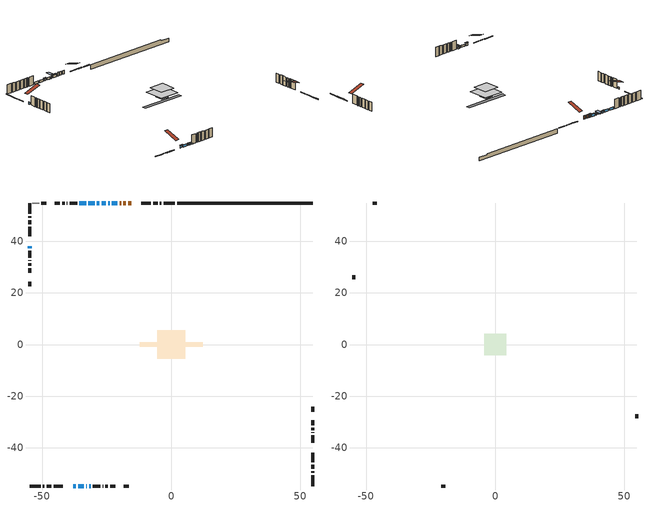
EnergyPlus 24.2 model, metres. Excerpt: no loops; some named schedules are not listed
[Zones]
conditioned space
 floor othersidecoefficients (Floor1 construction): -2.2,-2.2 -2.2,2.2 2.2,2.2 2.2,-2.2 z0.95
 floor adiabatic (AdiabaticFloorConstruction): -5.51,-5.51 -5.51,5.51 5.51,5.51 5.51,-5.51 z3.39
 floor foundation (Slab1 construction): -12.19,-0.96 -12.19,0.96 12.19,0.96 12.19,-0.96 z-1.49
 wall outside (RimJoist1 construction): 1.3,54.81 -2.87,54.81 / -54.81,-54.81 -50.64,-54.81 / -54.81,54.81 -54.81,50.64 / 54.81,-54.81 54.81,-50.64 z0.95:1.25
 wall outside (RimJoist2 construction): -3.8,54.81 -4.36,54.81 / -49.71,-54.81 -49.14,-54.81 / -54.81,49.71 -54.81,49.14 / 54.81,-49.71 54.81,-49.14 z0.95:1.25
 wall outside (RimJoist3 construction): -5.29,54.81 -6.99,54.81 / -48.22,-54.81 -46.51,-54.81 / -54.81,48.22 -54.81,46.51 / 54.81,-48.22 54.81,-46.51 z0.95:1.25
 wall outside (RimJoist4 construction): -7.92,54.81 -11.53,54.81 / -45.58,-54.81 -41.98,-54.81 / -54.81,45.58 -54.81,41.98 / 54.81,-45.58 54.81,-41.98 z0.95:1.25
 wall outside (AdiabaticWallConstruction 1): -15.54,54.81 -16.64,54.81 / -17.57,54.81 -18.5,54.81 / -19.43,54.81 -19.94,54.81 z0.95:2.98
 wall outside (AdiabaticWallConstruction): -20.87,54.81 -22.95,54.81 / -37.97,-54.81 -36.9,-54.81 z0.95:2.22; -23.88,54.81 -24.42,54.81 z0.95:2.55; -25.34,54.81 -26.94,54.81 / -35.97,-54.81 -33.8,-54.81 / -29.71,54.81 -32.08,54.81 / -33.01,54.81 -35.55,54.81 / -54.81,37.97 -54.81,37.25 z0.95:2.17; -27.86,54.81 -28.78,54.81 z0.95:1.97; -32.87,-54.81 -32.71,-54.81 / -31.79,-54.81 -31.25,-54.81 z0.95:1.84
 wall outside (Wall1 construction): -36.48,54.81 -39.26,54.81 / -30.33,-54.81 -27.55,-54.81 / -54.81,36.32 -54.81,33.54 / 54.81,-37.96 54.81,-35.19 z0.95:5.83
 wall outside (Wall2 construction): -40.19,54.81 -40.38,54.81 / -26.62,-54.81 -26.42,-54.81 / -54.81,32.61 -54.81,32.41 / 54.81,-34.26 54.81,-34.06 z0.95:5.83
 wall outside (Wall3 construction): -41.31,54.81 -42.26,54.81 / -25.49,-54.81 -24.55,-54.81 / -54.81,31.49 -54.81,30.54 / 54.81,-33.13 54.81,-32.19 z0.95:5.83
 wall outside (Wall4 construction): -43.19,54.81 -45.04,54.81 / -23.62,-54.81 -21.77,-54.81 / -54.81,29.61 -54.81,27.76 / 54.81,-31.26 54.81,-29.41 z0.95:5.83
 wall outside (Wall6 construction): -48.44,54.81 -50.29,54.81 / -18.36,-54.81 -16.52,-54.81 / -54.81,24.35 -54.81,22.51 / 54.81,-26 54.81,-24.16 z0.95:5.83
 wall foundation (FoundationWall1 construction): 2.23,54.81,-1.49 2.23,54.81,0.95 49.55,54.81,0.95 49.55,54.81,0.38 54.81,54.81,0.38 54.81,54.81,-1.49
 wall adiabatic (Wall7 construction): -51.22,54.81 -53.88,54.81 z0.95:5.83
 window (WindowConstruction): -20.87,54.81 -22.95,54.81 z0.95:2.22
 window (WindowConstruction 10): -23.88,54.81 -24.42,54.81 z0.95:2.55
 window (WindowConstruction 9): -25.35,54.81 -26.93,54.81 z0.95:2.17
 window (WindowConstruction 1): -27.86,54.81 -28.78,54.81 z0.95:1.96
 window (WindowConstruction 2): -37.96,-54.81 -36.9,-54.81 z0.95:2.22
 window (WindowConstruction 3): -35.97,-54.81 -33.8,-54.81 z0.95:2.17
 window (WindowConstruction 7): -32.87,-54.81 -32.72,-54.81 z0.95:1.84
 window (WindowConstruction 8): -31.79,-54.81 -31.25,-54.81 z0.95:1.84
 window (WindowConstruction 4): -29.71,54.81 -32.08,54.81 z0.95:2.17
 window (WindowConstruction 5): -33.01,54.81 -35.55,54.81 z0.95:2.17
 window (WindowConstruction 6): -54.81,37.96 -54.81,37.25 z0.95:2.17
 door (Door): -15.54,54.81 -16.64,54.81 z0.95:2.98
 door (Door 1): -17.57,54.81 -18.5,54.81 z0.95:2.98
 door (Door 2): -19.43,54.81 -19.94,54.81 z0.95:2.98
 ceiling adiabatic (AdiabaticFloorConstruction): 5.51,-5.51 5.51,5.51 -5.51,5.51 -5.51,-5.51 z3.39
attic - vented
 floor to conditioned space (Floor2 construction Reversed): -4.19,-4.19 -4.19,4.19 4.19,4.19 4.19,-4.19 z5.83
 wall outside (Wall5 construction): -45.96,54.81 -47.52,54.81 / -20.84,-54.81 -19.29,-54.81 / -54.81,26.83 -54.81,25.28 / 54.81,-28.48 54.81,-26.93 z0.95:5.83
 roof outside (Roof1 construction): -14.61,54.81,5.83 -14.61,46.64,8.55 -12.46,46.64,8.55 -12.46,54.81,5.83; -38.89,-54.81,5.83 -38.89,-46.64,8.55 -41.05,-46.64,8.55 -41.05,-54.81,5.83; -54.81,38.89,5.83 -46.64,38.89,8.55 -46.64,41.05,8.55 -54.81,41.05,5.83; 54.81,-38.89,5.83 46.64,-38.89,8.55 46.64,-41.05,8.55 54.81,-41.05,5.83
shading: -23.25,54.81 -20.57,54.81 -20.57,55.42 -23.25,55.42 z2.52; -25.03,54.81 -23.27,54.81 -23.27,57.86 -25.03,57.86 z3.16; -29.08,54.81 -27.56,54.81 -27.56,55.42 -29.08,55.42 z2.26; -36.6,-54.81 -38.26,-54.81 -38.26,-55.42 -36.6,-55.42 z2.52; -32.42,-54.81 -33.17,-54.81 -33.17,-56.64 -32.42,-56.64 z2.14; -30.96,-54.81 -32.09,-54.81 -32.09,-56.64 -30.96,-56.64 z2.14
[Building]
Building 1: Terrain=Suburbs
[Site:Location]
Halifax Intl AP_NS: Latitude {deg}=44.88; Longitude {deg}=-63.51; Time Zone {hr}=-4; Elevation {m}=145; Keep Site Location Information=Yes
[Site:GroundTemperature:Shallow]
3.15511, 1.33576, 1.19006, 2.05344, 5.51939, 8.9692, 11.96, 13.8546, 14.0156, 12.4746, 9.56009, 6.2161
[Site:WaterMainsTemperature]
Calculation Method=Schedule; Temperature Schedule=mains temperature schedule
[Material] Roughness=Rough; Thermal Absorptance=0.9
Name | Thickness {m} | Conductivity {W/m-K} | Density {kg/m3} | Specific Heat {J/kg-K} | Solar Absorptance | Visible Absorptance
asphalt or fiberglass shingles | 0.00635 | 0.162714 | 1121.4 | 1465.45 | 0.4 | 0.4
ceiling loosefill ins | 0.254 | 0.0480833 | 16.02 | 1046.75 | 0.7 | 0.7
ceiling stud and cavity | 0.1397 | 0.107212 | 65.682 | 1177.47 | 0.7 | 0.7
concrete 4.0 in. | 0.1016 | 1.803125 | 2242.8 | 837.4 | 0.7 | 0.7
concrete 8.0 in. | 0.2032 | 1.803125 | 2242.8 | 837.4 | 0.7 | 0.7
door material | 0.04445 | 0.0451087 | 512.64 | 1214.23 | 0.7 | 0.7
exterior vertical ins | 0.0451399 | 0.029427 | 32.04 | 1214.23 | 0.7 | 0.7
floor covering | 0.0127 | 0.0433444 | 54.468 | 1339.84 | 0.6 | 0.6
floor rigid ins | 0.103632 | 0.029427 | 32.04 | 1214.23 | 0.7 | 0.7
floor rigid ins 1; wall rigid ins 2 | 0.512978 | 0.029427 | 32.04 | 1214.23 | 0.7 | 0.7
floor stud and cavity | 0.1397 | 0.156825 | 92.3553 | 1139.71 | 0.7 | 0.7
floor stud and cavity 1 | 0.1397 | 1.75129 | 37.0049 | 1207.88 | 0.7 | 0.7
furniture material conditioned space 1 | 0.1524 | 0.115458 | 640.8 | 1214.23 | 0.6 | 0.6
gypsum board | 0.0127 | 0.160291 | 801 | 837.4 | 0.6 | 0.6
gypsum board 1 | 0.0127 | 0.160291 | 801 | 837.4 | 0.7 | 0.7
osb sheathing 0.5 in. | 0.0127 | 0.115458 | 512.64 | 1214.23 | 0.7 | 0.7
osb sheathing 0.75 in. | 0.01905 | 0.115458 | 512.64 | 1214.23 | 0.7 | 0.7
osb sheathing 2.0 in. | 0.0508 | 0.115458 | 512.64 | 1214.23 | 0.7 | 0.7
rim joist rigid ins; wall rigid ins | 0.051816 | 0.029427 | 32.04 | 1214.23 | 0.7 | 0.7
rim joist stud and cavity | 0.0508 | 0.0407152 | 125.044 | 1163.47 | 0.6 | 0.6
rim joist stud and cavity 1 | 0.0508 | 0.0361719 | 125.044 | 1163.47 | 0.6 | 0.6
rim joist stud and cavity 2 | 0.0508 | 0.0458971 | 125.044 | 1163.47 | 0.6 | 0.6
slab rigid ins | 0.00518108 | 0.029427 | 32.04 | 1214.23 | 0.7 | 0.7
wall rigid ins 1 | 0.051816 | 0.029427 | 32.04 | 1214.23 | 0.4 | 0.4
wall stud and cavity | 0.1397 | 0.250284 | 139.0536 | 1170.24 | 0.7 | 0.7
wall stud and cavity 1 | 0.1397 | 0.198846 | 139.0536 | 1170.24 | 0.7 | 0.7
wall stud and cavity 2 | 0.1397 | 0.284374 | 139.0536 | 1170.24 | 0.7 | 0.7
wall stud and cavity 3 | 0.1397 | 0.237545 | 139.0536 | 1170.24 | 0.7 | 0.7
wall stud and cavity 4 | 0.0889 | 6.1454 | 50.32683 | 1063.81 | 0.6 | 0.6
wall stud and cavity 5 | 0.1397 | 0.0764279 | 139.0536 | 1170.24 | 0.7 | 0.7
wall stud and cavity 6 | 0.1397 | 0.193726 | 139.0536 | 1170.24 | 0.7 | 0.7
wall stud and cavity 7 | 0.0889 | 0.380278 | 52.3479 | 1209.89 | 0.7 | 0.7
wall stud and cavity 8 | 0.0889 | 0.391764 | 83.0341 | 1211.67 | 0.7 | 0.7
wood siding | 0.0254 | 0.102417 | 544.68 | 1172.36 | 0.4 | 0.4
wood siding 1 | 0.00254 | 0.102417 | 544.68 | 1172.36 | 0.4 | 0.4
wood siding 2; wood siding 3; wood siding 4 | 0.0254 | 0.102417 | 544.68 | 1172.36 | 0.7 | 0.7
[WindowMaterial:SimpleGlazingSystem]
Name | U-Factor {W/m2-K} | Solar Heat Gain Coefficient
WindowMaterial | 2.16956 | 0.57
WindowMaterial 1 | 2.26723 | 0.49
WindowMaterial 2 | 2.22748 | 0.52
WindowMaterial 3 | 2.163318 | 0.58
WindowMaterial 4 | 2.24395 | 0.54
WindowMaterial 5 | 2.27063 | 0.48
WindowMaterial 6 | 2.32684 | 0.32
WindowMaterial 7 | 2.16559 | 0.55
WindowMaterial 8 | 2.19568 | 0.55
WindowMaterial 9 | 2.14572 | 0.58
[Construction]
AdiabaticFloorConstruction: floor stud and cavity 1, floor rigid ins 1, osb sheathing 0.75 in., floor covering
AdiabaticWallConstruction: wood siding 3, wall rigid ins 2, wall stud and cavity 7, gypsum board
AdiabaticWallConstruction 1: wood siding 4, wall rigid ins 2, wall stud and cavity 7, gypsum board
Door; Door 1; Door 2: door material
Floor1 construction: floor stud and cavity, floor rigid ins, osb sheathing 0.75 in., floor covering
Floor2 construction Reversed: gypsum board, ceiling stud and cavity, ceiling loosefill ins
FoundationWall1 construction: concrete 8.0 in., gypsum board 1
furniture construction conditioned space 1: furniture material conditioned space 1
PartitionWallConstruction: gypsum board, wall stud and cavity 8, gypsum board
RimJoist1 construction; RimJoist4 construction: wood siding 2, rim joist rigid ins, osb sheathing 2.0 in., rim joist stud and cavity
RimJoist2 construction: wood siding 2, rim joist rigid ins, osb sheathing 2.0 in., rim joist stud and cavity 1
RimJoist3 construction: wood siding 2, rim joist rigid ins, osb sheathing 2.0 in., rim joist stud and cavity 2
Roof1 construction: asphalt or fiberglass shingles
Slab1 construction: slab rigid ins, concrete 4.0 in.
Wall1 construction: wood siding, wall rigid ins, osb sheathing 0.5 in., wall stud and cavity, gypsum board
Wall2 construction: wood siding, wall rigid ins, osb sheathing 0.5 in., wall stud and cavity 1, gypsum board
Wall3 construction: wood siding, wall rigid ins, osb sheathing 0.5 in., wall stud and cavity 2, gypsum board
Wall4 construction: wood siding, wall rigid ins, osb sheathing 0.5 in., wall stud and cavity 3, gypsum board
Wall5 construction: wood siding 1, wall stud and cavity 4
Wall6 construction: wood siding, osb sheathing 0.5 in., wall stud and cavity 5, gypsum board
Wall7 construction: wall rigid ins 1, osb sheathing 0.5 in., wall stud and cavity 6, gypsum board
WindowConstruction; WindowConstruction 3: WindowMaterial
WindowConstruction 1: WindowMaterial 1
WindowConstruction 10: WindowMaterial 9
WindowConstruction 2: WindowMaterial 2
WindowConstruction 4: WindowMaterial 3
WindowConstruction 5: WindowMaterial 4
WindowConstruction 6: WindowMaterial 5
WindowConstruction 7: WindowMaterial 6
WindowConstruction 8: WindowMaterial 7
WindowConstruction 9: WindowMaterial 8
[Zone] Multiplier=1; Part of Total Floor Area=Yes
Name | Volume {m3}
attic - vented | 31.1254
conditioned space | 437
[Space]
Name | Zone | Volume {m3}
attic - vented 1 | attic - vented | 31.1254
conditioned space 1 | conditioned space | 437
[ZoneInfiltration:EffectiveLeakageArea]
infil attic - vented 1: Zone or Space=attic - vented 1; Schedule=Always On Discrete; Effective Air Leakage Area {cm2}=2521.43; Stack Coefficient=0.000528541; Wind Coefficient=1.55331e-05
[ZoneMixing]
whole house fan mix: Zone or Space=attic - vented; Schedule=Always On Continuous; Design Flow Rate Calculation Method=Flow/Zone; Design Flow Rate {m3/s}=0; Source Zone or Space=conditioned space
[SurfaceProperty:OtherSideCoefficients]
other non-freezing space: Combined Convective/Radiative Film Coefficient {W/m2-K}=8.35; Constant Temperature Coefficient=1; External Dry-Bulb Temperature Coefficient=0; Ground Temperature Coefficient=0; Wind Speed Coefficient=0; Zone Air Temperature Coefficient=0; Constant Temperature Schedule=other non-freezing space; Previous Other Side Temperature Coefficient=0
[SurfaceProperty:ExposedFoundationPerimeter]
Slab1: Exposed Perimeter Calculation Method=TotalExposedPerimeter; Total Exposed Perimeter {m}=52.578
[InternalMass] Zone or ZoneList=conditioned space; Space or SpaceList=conditioned space 1
Name | Construction | Surface Area {m2}
furniture mass conditioned space 1 | furniture construction conditioned space 1 | 74.984
partition wall mass | PartitionWallConstruction | 187.46
[Lights]
interior lighting: Zone or ZoneList or Space or SpaceList=conditioned space 1; Schedule=interior lighting schedule; Design Level Calculation Method=LightingLevel; Lighting Level {W}=343.2; Return Air Fraction=0; Fraction Radiant=0.6; Fraction Visible=0.2; Fraction Replaceable=1
[People]
occupants: Zone or ZoneList or Space or SpaceList=conditioned space 1; Number of People Schedule=occupants schedule; Number of People Calculation Method=People; Number of People=3; Fraction Radiant=0.314171; Sensible Heat Fraction=0.56303; Activity Level Schedule=occupants activity schedule; Carbon Dioxide Generation Rate {m3/s-W}=0; Enable ASHRAE 55 Comfort Warnings=No; Mean Radiant Temperature Calculation Type=EnclosureAveraged
[ElectricEquipment] Zone or ZoneList or Space or SpaceList=conditioned space 1; Design Level Calculation Method=EquipmentLevel
Name | Schedule | Design Level {W} | Fraction Latent | Fraction Radiant | Fraction Lost
clothes dryer | clothes dryer schedule | 140.772 | 0.015 | 0.081 | 0.85
clothes washer | clothes washer schedule | 32.1985 | 0.03 | 0.162 | 0.7
cooking range | cooking range schedule | 208.969 | 0.08 | 0.432 | 0.2
dishwasher | dishwasher schedule | 66.8632 | 0.3 | 0.18 | 0.4
fridge | fridge schedule | 72.9452 | 0 | 0.6 | 0
mech vent bath fan 0 | mech vent bath fan 0 schedule | 50.2 | 0 | 0 | 1
mech vent bath fan 1 | mech vent bath fan 1 schedule | 50.2 | 0 | 0 | 1
mech vent house fan | mech vent house fan schedule | 19.8133 | 0 | 0 | 0.5
mech vent house fan cfis | mech vent house fan cfis schedule | 0 | 0 | 0 | 0
misc plug loads | misc plug loads schedule | 494.7 | 0.045 | 0.513 | 0.1
whole house fan | Always On Discrete | 0 | 0 | 0 | 1
[OtherEquipment] Zone or ZoneList or Space or SpaceList=conditioned space 1; Design Level Calculation Method=EquipmentLevel
Name | Fuel Type | Schedule | Design Level {W} | Fraction Latent | Fraction Radiant | Fraction Lost
clothes dryer 1 | Electricity | clothes dryer schedule | 0 | 0.015 | 0.081 | 0.85
cooking range 1 | Electricity | cooking range schedule | 0 | 0.08 | 0.432 | 0.2
general water use latent | None | general water use schedule | 59.3978 | 1 | 0 | 0
general water use sensible | None | general water use schedule | -58.539 | 0 | 0.6 | 0
mech vent house fan latent load | None | Always On Discrete | 0 | 1 | 0 | 0
mech vent house fan sensible load | None | Always On Discrete | 0 | 0 | 0 | 0
water heater energy adjustment1 | Electricity | Always On Discrete | 0.01 | 0 | 0 | 1
[ZoneInfiltration:DesignFlowRate] Zone or ZoneList or Space or SpaceList=conditioned space 1; Schedule=Always On Discrete; Design Flow Rate Calculation Method=Flow/Zone; Design Flow Rate {m3/s}=0
infil flow; natural vent flow; whole house fan flow
[ZoneControl:Thermostat]
conditioned space Thermostat: Zone or ZoneList=conditioned space; Control Type Schedule=conditioned space Thermostat Schedule; Control 1=conditioned space temperature setpoint; Temperature Difference Between Cutout And Setpoint {deltaC}=0
[ThermostatSetpoint:DualSetpoint]
conditioned space temperature setpoint: Heating Setpoint Temperature Schedule=heating setpoint; Cooling Setpoint Temperature Schedule=cooling setpoint
[Zone equipment]
conditioned space: electric baseboard
[Foundation:Kiva]
Foundation Kiva 1: Initial Indoor Air Temperature {C}=18; Wall Height Above Grade {m}=0.94997; Wall Depth Below Slab {m}=0.2032; Custom Block Material Name 1=exterior vertical ins; Custom Block Depth 1 {m}=2.43998; Custom Block X Position 1 {m}=0.2159; Custom Block Z Position 1 {m}=0
[Foundation:Kiva:Settings]
Soil Conductivity {W/m-K}=0.849921; Soil Density {kg/m3}=1842.3; Soil Specific Heat {J/kg-K}=418.7; Ground Solar Absorptivity=0.9; Ground Thermal Absorptivity=0.9; Ground Surface Roughness {m}=0.03; Far-Field Width {m}=40; Deep-Ground Boundary Condition=ZeroFlux; Deep-Ground Depth {m}=40; Minimum Cell Dimension {m}=0.2; Maximum Cell Growth Coefficient=3; Simulation Timestep=Timestep
[Exterior:Lights]
exterior lighting: Schedule=exterior lighting schedule; Design Level {W}=75.6
[EnergyManagementSystem:Sensor] Output:Variable or Output:Meter Index Key=conditioned space
Name | Output:Variable or Output:Meter
conditioned_space_clg_unmet_s | Zone Cooling Setpoint Not Met Time
conditioned_space_htg_unmet_s | Zone Heating Setpoint Not Met Time
fridge_tin_s; tin_s; tin_s_1 | Zone Mean Air Temperature
tout_s | Zone Outdoor Air Drybulb Temperature
win_s | Zone Air Humidity Ratio
[Schedule:Constant]
Name | Hourly Value
Always On Continuous; mech vent house fan schedule; mech vent house fan cfis schedule; Always On Discrete | 1
other non-freezing space; fridge schedule | 0
occupants activity schedule | 117.228
[Schedule:Week:Daily]
interior lighting schedule Week Rule - Jan1-Jan27: interior lighting schedule day, interior lighting schedule day, interior lighting schedule day, interior lighting schedule day, interior lighting schedule day, interior lighting schedule day, interior lighting schedule day, interior lighting schedule default day, interior lighting schedule default day, interior lighting schedule default day, interior lighting schedule default day, interior lighting schedule default day
interior lighting schedule Week Rule - Jan28-Feb3: interior lighting schedule day, interior lighting schedule day, interior lighting schedule day, interior lighting schedule day, interior lighting schedule day 1, interior lighting schedule day 1, interior lighting schedule day 1, interior lighting schedule default day, interior lighting schedule default day, interior lighting schedule default day, interior lighting schedule default day, interior lighting schedule default day
interior lighting schedule Week Rule - Feb4-Feb24: interior lighting schedule day 1, interior lighting schedule day 1, interior lighting schedule day 1, interior lighting schedule day 1, interior lighting schedule day 1, interior lighting schedule day 1, interior lighting schedule day 1, interior lighting schedule default day, interior lighting schedule default day, interior lighting schedule default day, interior lighting schedule default day, interior lighting schedule default day
interior lighting schedule Week Rule - Feb25-Mar3: interior lighting schedule day 1, interior lighting schedule day 1, interior lighting schedule day 1, interior lighting schedule day 1, interior lighting schedule day 2, interior lighting schedule day 2, interior lighting schedule day 2, interior lighting schedule default day, interior lighting schedule default day, interior lighting schedule default day, interior lighting schedule default day, interior lighting schedule default day
interior lighting schedule Week Rule - Mar4-Mar31: interior lighting schedule day 2, interior lighting schedule day 2, interior lighting schedule day 2, interior lighting schedule day 2, interior lighting schedule day 2, interior lighting schedule day 2, interior lighting schedule day 2, interior lighting schedule default day, interior lighting schedule default day, interior lighting schedule default day, interior lighting schedule default day, interior lighting schedule default day
interior lighting schedule Week Rule - Apr1-Apr28: interior lighting schedule day 3, interior lighting schedule day 3, interior lighting schedule day 3, interior lighting schedule day 3, interior lighting schedule day 3, interior lighting schedule day 3, interior lighting schedule day 3, interior lighting schedule default day, interior lighting schedule default day, interior lighting schedule default day, interior lighting schedule default day, interior lighting schedule default day
interior lighting schedule Week Rule - Apr29-May5: interior lighting schedule day 3, interior lighting schedule day 3, interior lighting schedule day 4, interior lighting schedule day 4, interior lighting schedule day 4, interior lighting schedule day 4, interior lighting schedule day 4, interior lighting schedule default day, interior lighting schedule default day, interior lighting schedule default day, interior lighting schedule default day, interior lighting schedule default day
interior lighting schedule Week Rule - May6-May26: interior lighting schedule day 4, interior lighting schedule day 4, interior lighting schedule day 4, interior lighting schedule day 4, interior lighting schedule day 4, interior lighting schedule day 4, interior lighting schedule day 4, interior lighting schedule default day, interior lighting schedule default day, interior lighting schedule default day, interior lighting schedule default day, interior lighting schedule default day
interior lighting schedule Week Rule - May27-Jun2: interior lighting schedule day 4, interior lighting schedule day 4, interior lighting schedule day 4, interior lighting schedule day 4, interior lighting schedule day 4, interior lighting schedule day 5, interior lighting schedule day 5, interior lighting schedule default day, interior lighting schedule default day, interior lighting schedule default day, interior lighting schedule default day, interior lighting schedule default day
interior lighting schedule Week Rule - Jun3-Jun30: interior lighting schedule day 5, interior lighting schedule day 5, interior lighting schedule day 5, interior lighting schedule day 5, interior lighting schedule day 5, interior lighting schedule day 5, interior lighting schedule day 5, interior lighting schedule default day, interior lighting schedule default day, interior lighting schedule default day, interior lighting schedule default day, interior lighting schedule default day
interior lighting schedule Week Rule - Jul1-Jul28: interior lighting schedule day 6, interior lighting schedule day 6, interior lighting schedule day 6, interior lighting schedule day 6, interior lighting schedule day 6, interior lighting schedule day 6, interior lighting schedule day 6, interior lighting schedule default day, interior lighting schedule default day, interior lighting schedule default day, interior lighting schedule default day, interior lighting schedule default day
interior lighting schedule Week Rule - Jul29-Aug4: interior lighting schedule day 6, interior lighting schedule day 6, interior lighting schedule day 6, interior lighting schedule day 7, interior lighting schedule day 7, interior lighting schedule day 7, interior lighting schedule day 7, interior lighting schedule default day, interior lighting schedule default day, interior lighting schedule default day, interior lighting schedule default day, interior lighting schedule default day
interior lighting schedule Week Rule - Aug5-Aug25: interior lighting schedule day 7, interior lighting schedule day 7, interior lighting schedule day 7, interior lighting schedule day 7, interior lighting schedule day 7, interior lighting schedule day 7, interior lighting schedule day 7, interior lighting schedule default day, interior lighting schedule default day, interior lighting schedule default day, interior lighting schedule default day, interior lighting schedule default day
interior lighting schedule Week Rule - Aug26-Sep1: interior lighting schedule day 7, interior lighting schedule day 7, interior lighting schedule day 7, interior lighting schedule day 7, interior lighting schedule day 7, interior lighting schedule day 7, interior lighting schedule day 8, interior lighting schedule default day, interior lighting schedule default day, interior lighting schedule default day, interior lighting schedule default day, interior lighting schedule default day
interior lighting schedule Week Rule - Sep2-Sep29: interior lighting schedule day 8, interior lighting schedule day 8, interior lighting schedule day 8, interior lighting schedule day 8, interior lighting schedule day 8, interior lighting schedule day 8, interior lighting schedule day 8, interior lighting schedule default day, interior lighting schedule default day, interior lighting schedule default day, interior lighting schedule default day, interior lighting schedule default day
interior lighting schedule Week Rule - Sep30-Oct6: interior lighting schedule day 8, interior lighting schedule day 9, interior lighting schedule day 9, interior lighting schedule day 9, interior lighting schedule day 9, interior lighting schedule day 9, interior lighting schedule day 9, interior lighting schedule default day, interior lighting schedule default day, interior lighting schedule default day, interior lighting schedule default day, interior lighting schedule default day
interior lighting schedule Week Rule - Oct7-Oct27: interior lighting schedule day 9, interior lighting schedule day 9, interior lighting schedule day 9, interior lighting schedule day 9, interior lighting schedule day 9, interior lighting schedule day 9, interior lighting schedule day 9, interior lighting schedule default day, interior lighting schedule default day, interior lighting schedule default day, interior lighting schedule default day, interior lighting schedule default day
interior lighting schedule Week Rule - Oct28-Nov3: interior lighting schedule day 9, interior lighting schedule day 9, interior lighting schedule day 9, interior lighting schedule day 9, interior lighting schedule day 10, interior lighting schedule day 10, interior lighting schedule day 10, interior lighting schedule default day, interior lighting schedule default day, interior lighting schedule default day, interior lighting schedule default day, interior lighting schedule default day
interior lighting schedule Week Rule - Nov4-Nov24: interior lighting schedule day 10, interior lighting schedule day 10, interior lighting schedule day 10, interior lighting schedule day 10, interior lighting schedule day 10, interior lighting schedule day 10, interior lighting schedule day 10, interior lighting schedule default day, interior lighting schedule default day, interior lighting schedule default day, interior lighting schedule default day, interior lighting schedule default day
interior lighting schedule Week Rule - Nov25-Dec1: interior lighting schedule day 10, interior lighting schedule day 10, interior lighting schedule day 10, interior lighting schedule day 10, interior lighting schedule day 10, interior lighting schedule day 10, interior lighting schedule day 11, interior lighting schedule default day, interior lighting schedule default day, interior lighting schedule default day, interior lighting schedule default day, interior lighting schedule default day
interior lighting schedule Week Rule - Dec2-Dec31: interior lighting schedule day 11, interior lighting schedule day 11, interior lighting schedule day 11, interior lighting schedule day 11, interior lighting schedule day 11, interior lighting schedule day 11, interior lighting schedule day 11, interior lighting schedule default day, interior lighting schedule default day, interior lighting schedule default day, interior lighting schedule default day, interior lighting schedule default day
occupants schedule Week Rule - Jan1-Dec31: occupants schedule day, occupants schedule day, occupants schedule day, occupants schedule day, occupants schedule day, occupants schedule day, occupants schedule day, occupants schedule default day, occupants schedule default day, occupants schedule default day, occupants schedule default day, occupants schedule default day
clothes dryer schedule Week Rule - Jan1-Dec31: clothes dryer schedule day, clothes dryer schedule day, clothes dryer schedule day, clothes dryer schedule day, clothes dryer schedule day, clothes dryer schedule day, clothes dryer schedule day, clothes dryer schedule default day, clothes dryer schedule default day, clothes dryer schedule default day, clothes dryer schedule default day, clothes dryer schedule default day
clothes washer schedule Week Rule - Jan1-Dec31: clothes washer schedule day, clothes washer schedule day, clothes washer schedule day, clothes washer schedule day, clothes washer schedule day, clothes washer schedule day, clothes washer schedule day, clothes washer schedule default day, clothes washer schedule default day, clothes washer schedule default day, clothes washer schedule default day, clothes washer schedule default day
cooking range schedule Week Rule - Jan1-Dec31: cooking range schedule day, cooking range schedule day, cooking range schedule day, cooking range schedule day, cooking range schedule day, cooking range schedule day, cooking range schedule day, cooking range schedule default day, cooking range schedule default day, cooking range schedule default day, cooking range schedule default day, cooking range schedule default day
dishwasher schedule Week Rule - Jan1-Dec31: dishwasher schedule day, dishwasher schedule day, dishwasher schedule day, dishwasher schedule day, dishwasher schedule day, dishwasher schedule day, dishwasher schedule day, dishwasher schedule default day, dishwasher schedule default day, dishwasher schedule default day, dishwasher schedule default day, dishwasher schedule default day
mech vent bath fan 0 schedule Week Rule - Jan1-Dec31: mech vent bath fan 0 schedule day, mech vent bath fan 0 schedule day, mech vent bath fan 0 schedule day, mech vent bath fan 0 schedule day, mech vent bath fan 0 schedule day, mech vent bath fan 0 schedule day, mech vent bath fan 0 schedule day, mech vent bath fan 0 schedule default day, mech vent bath fan 0 schedule default day, mech vent bath fan 0 schedule default day, mech vent bath fan 0 schedule default day, mech vent bath fan 0 schedule default day
mech vent bath fan 1 schedule Week Rule - Jan1-Dec31: mech vent bath fan 1 schedule day, mech vent bath fan 1 schedule day, mech vent bath fan 1 schedule day, mech vent bath fan 1 schedule day, mech vent bath fan 1 schedule day, mech vent bath fan 1 schedule day, mech vent bath fan 1 schedule day, mech vent bath fan 1 schedule default day, mech vent bath fan 1 schedule default day, mech vent bath fan 1 schedule default day, mech vent bath fan 1 schedule default day, mech vent bath fan 1 schedule default day
misc plug loads schedule Week Rule - Jan1-Dec31: misc plug loads schedule day, misc plug loads schedule day, misc plug loads schedule day, misc plug loads schedule day, misc plug loads schedule day, misc plug loads schedule day, misc plug loads schedule day, misc plug loads schedule default day, misc plug loads schedule default day, misc plug loads schedule default day, misc plug loads schedule default day, misc plug loads schedule default day
general water use schedule Week Rule - Jan1-Dec31: general water use schedule day, general water use schedule day, general water use schedule day, general water use schedule day, general water use schedule day, general water use schedule day, general water use schedule day, general water use schedule default day, general water use schedule default day, general water use schedule default day, general water use schedule default day, general water use schedule default day
exterior lighting schedule Week Rule - Jan1-Jan27: exterior lighting schedule day, exterior lighting schedule day, exterior lighting schedule day, exterior lighting schedule day, exterior lighting schedule day, exterior lighting schedule day, exterior lighting schedule day, exterior lighting schedule default day, exterior lighting schedule default day, exterior lighting schedule default day, exterior lighting schedule default day, exterior lighting schedule default day
exterior lighting schedule Week Rule - Jan28-Feb3: exterior lighting schedule day, exterior lighting schedule day, exterior lighting schedule day, exterior lighting schedule day, exterior lighting schedule day 1, exterior lighting schedule day 1, exterior lighting schedule day 1, exterior lighting schedule default day, exterior lighting schedule default day, exterior lighting schedule default day, exterior lighting schedule default day, exterior lighting schedule default day
exterior lighting schedule Week Rule - Feb4-Feb24: exterior lighting schedule day 1, exterior lighting schedule day 1, exterior lighting schedule day 1, exterior lighting schedule day 1, exterior lighting schedule day 1, exterior lighting schedule day 1, exterior lighting schedule day 1, exterior lighting schedule default day, exterior lighting schedule default day, exterior lighting schedule default day, exterior lighting schedule default day, exterior lighting schedule default day
exterior lighting schedule Week Rule - Feb25-Mar3: exterior lighting schedule day 1, exterior lighting schedule day 1, exterior lighting schedule day 1, exterior lighting schedule day 1, exterior lighting schedule day 2, exterior lighting schedule day 2, exterior lighting schedule day 2, exterior lighting schedule default day, exterior lighting schedule default day, exterior lighting schedule default day, exterior lighting schedule default day, exterior lighting schedule default day
exterior lighting schedule Week Rule - Mar4-Mar31: exterior lighting schedule day 2, exterior lighting schedule day 2, exterior lighting schedule day 2, exterior lighting schedule day 2, exterior lighting schedule day 2, exterior lighting schedule day 2, exterior lighting schedule day 2, exterior lighting schedule default day, exterior lighting schedule default day, exterior lighting schedule default day, exterior lighting schedule default day, exterior lighting schedule default day
exterior lighting schedule Week Rule - Apr1-Apr28: exterior lighting schedule day 3, exterior lighting schedule day 3, exterior lighting schedule day 3, exterior lighting schedule day 3, exterior lighting schedule day 3, exterior lighting schedule day 3, exterior lighting schedule day 3, exterior lighting schedule default day, exterior lighting schedule default day, exterior lighting schedule default day, exterior lighting schedule default day, exterior lighting schedule default day
exterior lighting schedule Week Rule - Apr29-May5: exterior lighting schedule day 3, exterior lighting schedule day 3, exterior lighting schedule day 4, exterior lighting schedule day 4, exterior lighting schedule day 4, exterior lighting schedule day 4, exterior lighting schedule day 4, exterior lighting schedule default day, exterior lighting schedule default day, exterior lighting schedule default day, exterior lighting schedule default day, exterior lighting schedule default day
[Schedule:Year]
interior lighting schedule: interior lighting schedule Week Rule - Jan1-Jan27, 1, 1, 1, 27, interior lighting schedule Week Rule - Jan28-Feb3, 1, 28, 2, 3, interior lighting schedule Week Rule - Feb4-Feb24, 2, 4, 2, 24, interior lighting schedule Week Rule - Feb25-Mar3, 2, 25, 3, 3, interior lighting schedule Week Rule - Mar4-Mar31, 3, 4, 3, 31, interior lighting schedule Week Rule - Apr1-Apr28, 4, 1, 4, 28, interior lighting schedule Week Rule - Apr29-May5, 4, 29, 5, 5, interior lighting schedule Week Rule - May6-May26, 5, 6, 5, 26, interior lighting schedule Week Rule - May27-Jun2, 5, 27, 6, 2, interior lighting schedule Week Rule - Jun3-Jun30, 6, 3, 6, 30, interior lighting schedule Week Rule - Jul1-Jul28, 7, 1, 7, 28, interior lighting schedule Week Rule - Jul29-Aug4, 7, 29, 8, 4, interior lighting schedule Week Rule - Aug5-Aug25, 8, 5, 8, 25, interior lighting schedule Week Rule - Aug26-Sep1, 8, 26, 9, 1, interior lighting schedule Week Rule - Sep2-Sep29, 9, 2, 9, 29, interior lighting schedule Week Rule - Sep30-Oct6, 9, 30, 10, 6, interior lighting schedule Week Rule - Oct7-Oct27, 10, 7, 10, 27, interior lighting schedule Week Rule - Oct28-Nov3, 10, 28, 11, 3, interior lighting schedule Week Rule - Nov4-Nov24, 11, 4, 11, 24, interior lighting schedule Week Rule - Nov25-Dec1, 11, 25, 12, 1, interior lighting schedule Week Rule - Dec2-Dec31, 12, 2, 12, 31
occupants schedule: occupants schedule Week Rule - Jan1-Dec31, 1, 1, 12, 31
clothes dryer schedule: clothes dryer schedule Week Rule - Jan1-Dec31, 1, 1, 12, 31
clothes washer schedule: clothes washer schedule Week Rule - Jan1-Dec31, 1, 1, 12, 31
cooking range schedule: cooking range schedule Week Rule - Jan1-Dec31, 1, 1, 12, 31
dishwasher schedule: dishwasher schedule Week Rule - Jan1-Dec31, 1, 1, 12, 31
mech vent bath fan 0 schedule: mech vent bath fan 0 schedule Week Rule - Jan1-Dec31, 1, 1, 12, 31
mech vent bath fan 1 schedule: mech vent bath fan 1 schedule Week Rule - Jan1-Dec31, 1, 1, 12, 31
misc plug loads schedule: misc plug loads schedule Week Rule - Jan1-Dec31, 1, 1, 12, 31
general water use schedule: general water use schedule Week Rule - Jan1-Dec31, 1, 1, 12, 31
exterior lighting schedule: exterior lighting schedule Week Rule - Jan1-Jan27, 1, 1, 1, 27, exterior lighting schedule Week Rule - Jan28-Feb3, 1, 28, 2, 3, exterior lighting schedule Week Rule - Feb4-Feb24, 2, 4, 2, 24, exterior lighting schedule Week Rule - Feb25-Mar3, 2, 25, 3, 3, exterior lighting schedule Week Rule - Mar4-Mar31, 3, 4, 3, 31, exterior lighting schedule Week Rule - Apr1-Apr28, 4, 1, 4, 28, exterior lighting schedule Week Rule - Apr29-May5, 4, 29, 5, 5, exterior lighting schedule Week Rule - May6-May26, 5, 6, 5, 26, exterior lighting schedule Week Rule - May27-Jun2, 5, 27, 6, 2, exterior lighting schedule Week Rule - Jun3-Jun30, 6, 3, 6, 30, exterior lighting schedule Week Rule - Jul1-Jul28, 7, 1, 7, 28, exterior lighting schedule Week Rule - Jul29-Aug4, 7, 29, 8, 4, exterior lighting schedule Week Rule - Aug5-Aug25, 8, 5, 8, 25, exterior lighting schedule Week Rule - Aug26-Sep1, 8, 26, 9, 1, exterior lighting schedule Week Rule - Sep2-Sep29, 9, 2, 9, 29, exterior lighting schedule Week Rule - Sep30-Oct6, 9, 30, 10, 6, exterior lighting schedule Week Rule - Oct7-Oct27, 10, 7, 10, 27, exterior lighting schedule Week Rule - Oct28-Nov3, 10, 28, 11, 3, exterior lighting schedule Week Rule - Nov4-Nov24, 11, 4, 11, 24, exterior lighting schedule Week Rule - Nov25-Dec1, 11, 25, 12, 1, exterior lighting schedule Week Rule - Dec2-Dec31, 12, 2, 12, 31
[Schedule:Compact]
conditioned space Thermostat Schedule: Through: 12/31, For: AllDays, Until: 24:00, 4
mains temperature schedule: Through: 01/01, For: AllDays, Until: 24:00, 7.41, Through: 01/02, For: AllDays, Until: 24:00, 7.34833, Through: 01/03, For: AllDays, Until: 24:00, 7.28778, Through: 01/04, For: AllDays, Until: 24:00, 7.22889, Through: 01/05, For: AllDays, Until: 24:00, 7.17056, Through: 01/06, For: AllDays, Until: 24:00, 7.11333, Through: 01/07, For: AllDays, Until: 24:00, 7.05722, Through: 01/08, For: AllDays, Until: 24:00, 7.00167, Through: 01/09, For: AllDays, Until: 24:00, 6.94778, Through: 01/10, For: AllDays, Until: 24:00, 6.895, Through: 01/11, For: AllDays, Until: 24:00, 6.84333, Through: 01/12, For: AllDays, Until: 24:00, 6.79278, Through: 01/13, For: AllDays, Until: 24:00, 6.74389, Through: 01/14, For: AllDays, Until: 24:00, 6.69556, Through: 01/15, For: AllDays, Until: 24:00, 6.64889, Through: 01/16, For: AllDays, Until: 24:00, 6.60278, Through: 01/17, For: AllDays, Until: 24:00, 6.55833, Through: 01/18, For: AllDays, Until: 24:00, 6.515, Through: 01/19, For: AllDays, Until: 24:00, 6.47333, Through: 01/20, For: AllDays, Until: 24:00, 6.43278, Through: 01/21, For: AllDays, Until: 24:00, 6.39333, Through: 01/22, For: AllDays, Until: 24:00, 6.355, Through: 01/23, For: AllDays, Until: 24:00, 6.31833, Through: 01/24, For: AllDays, Until: 24:00, 6.28278, Through: 01/25, For: AllDays, Until: 24:00, 6.24889, Through: 01/26, For: AllDays, Until: 24:00, 6.21611, Through: 01/27, For: AllDays, Until: 24:00, 6.18444, Through: 01/28, For: AllDays, Until: 24:00, 6.15444, Through: 01/29, For: AllDays, Until: 24:00, 6.12556, Through: 01/30, For: AllDays, Until: 24:00, 6.09833, Through: 01/31, For: AllDays, Until: 24:00, 6.07222, Through: 02/01, For: AllDays, Until: 24:00, 6.04778, Through: 02/02, For: AllDays, Until: 24:00, 6.02444, Through: 02/03, For: AllDays, Until: 24:00, 6.00278, Through: 02/04, For: AllDays, Until: 24:00, 5.98222, Through: 02/05, For: AllDays, Until: 24:00, 5.96333, Through: 02/06, For: AllDays, Until: 24:00, 5.94556, Through: 02/07, For: AllDays, Until: 24:00, 5.92944, Through: 02/08, For: AllDays, Until: 24:00, 5.915, Through: 02/09, For: AllDays, Until: 24:00, 5.90167, Through: 02/10, For: AllDays, Until: 24:00, 5.89, Through: 02/11, For: AllDays, Until: 24:00, 5.87944, Through: 02/12, For: AllDays, Until: 24:00, 5.87056, Through: 02/13, For: AllDays, Until: 24:00, 5.86333, Through: 02/14, For: AllDays, Until: 24:00, 5.85722, Through: 02/15, For: AllDays, Until: 24:00, 5.85278, Through: 02/16, For: AllDays, Until: 24:00, 5.84944, Through: 02/17, For: AllDays, Until: 24:00, 5.84833, Through: 02/18, For: AllDays, Until: 24:00, 5.84778, Through: 02/19, For: AllDays, Until: 24:00, 5.84944, Through: 02/20, For: AllDays, Until: 24:00, 5.85167, Through: 02/21, For: AllDays, Until: 24:00, 5.85611, Through: 02/22, For: AllDays, Until: 24:00, 5.86167, Through: 02/23, For: AllDays, Until: 24:00, 5.86889, Through: 02/24, For: AllDays, Until: 24:00, 5.87722, Through: 02/25, For: AllDays, Until: 24:00, 5.88722, Through: 02/26, For: AllDays, Until: 24:00, 5.89889, Through: 02/27, For: AllDays, Until: 24:00, 5.91167, Through: 02/28, For: AllDays, Until: 24:00, 5.92611, Through: 03/01, For: AllDays, Until: 24:00, 5.94222, Through: 03/02, For: AllDays, Until: 24:00, 5.95944, Through: 03/03, For: AllDays, Until: 24:00, 5.97778, Through: 03/04, For: AllDays, Until: 24:00, 5.99778, Through: 03/05, For: AllDays, Until: 24:00, 6.01944, Through: 03/06, For: AllDays, Until: 24:00, 6.04222, Through: 03/07, For: AllDays, Until: 24:00, 6.06667, Through: 03/08, For: AllDays, Until: 24:00, 6.09222, Through: 03/09, For: AllDays, Until: 24:00, 6.11944, Through: 03/10, For: AllDays, Until: 24:00, 6.14778, Through: 03/11, For: AllDays, Until: 24:00, 6.17722, Through: 03/12, For: AllDays, Until: 24:00, 6.20833, Through: 03/13, For: AllDays, Until: 24:00, 6.24111, Through: 03/14, For: AllDays, Until: 24:00, 6.275, Through: 03/15, For: AllDays, Until: 24:00, 6.31, Through: 03/16, For: AllDays, Until: 24:00, 6.34667, Through: 03/17, For: AllDays, Until: 24:00, 6.38444, Through: 03/18, For: AllDays, Until: 24:00, 6.42333, Through: 03/19, For: AllDays, Until: 24:00, 6.46389, Through: 03/20, For: AllDays, Until: 24:00, 6.50556, Through: 03/21, For: AllDays, Until: 24:00, 6.54833, Through: 03/22, For: AllDays, Until: 24:00, 6.59278, Through: 03/23, For: AllDays, Until: 24:00, 6.63833, Through: 03/24, For: AllDays, Until: 24:00, 6.685, Through: 03/25, For: AllDays, Until: 24:00, 6.73278, Through: 03/26, For: AllDays, Until: 24:00, 6.78167, Through: 03/27, For: AllDays, Until: 24:00, 6.83167, Through: 03/28, For: AllDays, Until: 24:00, 6.88333, Through: 03/29, For: AllDays, Until: 24:00, 6.93611, Through: 03/30, For: AllDays, Until: 24:00, 6.98944, Through: 03/31, For: AllDays, Until: 24:00, 7.04444, Through: 04/01, For: AllDays, Until: 24:00, 7.1, Through: 04/02, For: AllDays, Until: 24:00, 7.15722, Through: 04/03, For: AllDays, Until: 24:00, 7.21556, Through: 04/04, For: AllDays, Until: 24:00, 7.27444, Through: 04/05, For: AllDays, Until: 24:00, 7.33444, Through: 04/06, For: AllDays, Until: 24:00, 7.39556, Through: 04/07, For: AllDays, Until: 24:00, 7.45778, Through: 04/08, For: AllDays, Until: 24:00, 7.52111, Through: 04/09, For: AllDays, Until: 24:00, 7.585, Through: 04/10, For: AllDays, Until: 24:00, 7.65, Through: 04/11, For: AllDays, Until: 24:00, 7.71611, Through: 04/12, For: AllDays, Until: 24:00, 7.78333, Through: 04/13, For: AllDays, Until: 24:00, 7.85111, Through: 04/14, For: AllDays, Until: 24:00, 7.91944, Through: 04/15, For: AllDays, Until: 24:00, 7.98889, Through: 04/16, For: AllDays, Until: 24:00, 8.05944, Through: 04/17, For: AllDays, Until: 24:00, 8.13056, Through: 04/18, For: AllDays, Until: 24:00, 8.20222, Through: 04/19, For: AllDays, Until: 24:00, 8.275, Through: 04/20, For: AllDays, Until: 24:00, 8.34833, Through: 04/21, For: AllDays, Until: 24:00, 8.42222, Through: 04/22, For: AllDays, Until: 24:00, 8.49722, Through: 04/23, For: AllDays, Until: 24:00, 8.57278, Through: 04/24, For: AllDays, Until: 24:00, 8.64889, Through: 04/25, For: AllDays, Until: 24:00, 8.72556, Through: 04/26, For: AllDays, Until: 24:00, 8.80278, Through: 04/27, For: AllDays, Until: 24:00, 8.88111, Through: 04/28, For: AllDays, Until: 24:00, 8.95944, Through: 04/29, For: AllDays, Until: 24:00, 9.03833, Through: 04/30, For: AllDays, Until: 24:00, 9.11778, Through: 05/01, For: AllDays, Until: 24:00, 9.19778, Through: 05/02, For: AllDays, Until: 24:00, 9.27833, Through: 05/03, For: AllDays, Until: 24:00, 9.35944, Through: 05/04, For: AllDays, Until: 24:00, 9.44056, Through: 05/05, For: AllDays, Until: 24:00, 9.52278, Through: 05/06, For: AllDays, Until: 24:00, 9.60444, Through: 05/07, For: AllDays, Until: 24:00, 9.68722, Through: 05/08, For: AllDays, Until: 24:00, 9.77, Through: 05/09, For: AllDays, Until: 24:00, 9.85278, Through: 05/10, For: AllDays, Until: 24:00, 9.93611, Through: 05/11, For: AllDays, Until: 24:00, 10.02, Through: 05/12, For: AllDays, Until: 24:00, 10.1039, Through: 05/13, For: AllDays, Until: 24:00, 10.1878, Through: 05/14, For: AllDays, Until: 24:00, 10.2722, Through: 05/15, For: AllDays, Until: 24:00, 10.3561, Through: 05/16, For: AllDays, Until: 24:00, 10.4406, Through: 05/17, For: AllDays, Until: 24:00, 10.5256, Through: 05/18, For: AllDays, Until: 24:00, 10.61, Through: 05/19, For: AllDays, Until: 24:00, 10.6944, Through: 05/20, For: AllDays, Until: 24:00, 10.7794, Through: 05/21, For: AllDays, Until: 24:00, 10.8639, Through: 05/22, For: AllDays, Until: 24:00, 10.9489, Through: 05/23, For: AllDays, Until: 24:00, 11.0333, Through: 05/24, For: AllDays, Until: 24:00, 11.1178, Through: 05/25, For: AllDays, Until: 24:00, 11.2022, Through: 05/26, For: AllDays, Until: 24:00, 11.2867, Through: 05/27, For: AllDays, Until: 24:00, 11.3711, Through: 05/28, For: AllDays, Until: 24:00, 11.455, Through: 05/29, For: AllDays, Until: 24:00, 11.5389, Through: 05/30, For: AllDays, Until: 24:00, 11.6222, Through: 05/31, For: AllDays, Until: 24:00, 11.7056, Through: 06/01, For: AllDays, Until: 24:00, 11.7883, Through: 06/02, For: AllDays, Until: 24:00, 11.8711, Through: 06/03, For: AllDays, Until: 24:00, 11.9539, Through: 06/04, For: AllDays, Until: 24:00, 12.0356, Through: 06/05, For: AllDays, Until: 24:00, 12.1172, Through: 06/06, For: AllDays, Until: 24:00, 12.1989, Through: 06/07, For: AllDays, Until: 24:00, 12.2794, Through: 06/08, For: AllDays, Until: 24:00, 12.36, Through: 06/09, For: AllDays, Until: 24:00, 12.44, Through: 06/10, For: AllDays, Until: 24:00, 12.5194, Through: 06/11, For: AllDays, Until: 24:00, 12.5983, Through: 06/12, For: AllDays, Until: 24:00, 12.6767, Through: 06/13, For: AllDays, Until: 24:00, 12.7544, Through: 06/14, For: AllDays, Until: 24:00, 12.8317, Through: 06/15, For: AllDays, Until: 24:00, 12.9083, Through: 06/16, For: AllDays, Until: 24:00, 12.9844, Through: 06/17, For: AllDays, Until: 24:00, 13.0594, Through: 06/18, For: AllDays, Until: 24:00, 13.1344, Through: 06/19, For: AllDays, Until: 24:00, 13.2083, Through: 06/20, For: AllDays, Until: 24:00, 13.2811, Through: 06/21, For: AllDays, Until: 24:00, 13.3539, Through: 06/22, For: AllDays, Until: 24:00, 13.4256, Through: 06/23, For: AllDays, Until: 24:00, 13.4967, Through: 06/24, For: AllDays, Until: 24:00, 13.5667, Through: 06/25, For: AllDays, Until: 24:00, 13.6361, Through: 06/26, For: AllDays, Until: 24:00, 13.7044, Through: 06/27, For: AllDays, Until: 24:00, 13.7717, Through: 06/28, For: AllDays, Until: 24:00, 13.8389, Through: 06/29, For: AllDays, Until: 24:00, 13.9044, Through: 06/30, For: AllDays, Until: 24:00, 13.9694, Through: 07/01, For: AllDays, Until: 24:00, 14.0333, Through: 07/02, For: AllDays, Until: 24:00, 14.0961, Through: 07/03, For: AllDays, Until: 24:00, 14.1583, Through: 07/04, For: AllDays, Until: 24:00, 14.2189, Through: 07/05, For: AllDays, Until: 24:00, 14.2789, Through: 07/06, For: AllDays, Until: 24:00, 14.3378, Through: 07/07, For: AllDays, Until: 24:00, 14.3956, Through: 07/08, For: AllDays, Until: 24:00, 14.4522, Through: 07/09, For: AllDays, Until: 24:00, 14.5083, Through: 07/10, For: AllDays, Until: 24:00, 14.5628, Through: 07/11, For: AllDays, Until: 24:00, 14.6161, Through: 07/12, For: AllDays, Until: 24:00, 14.6683, Through: 07/13, For: AllDays, Until: 24:00, 14.7194, Through: 07/14, For: AllDays, Until: 24:00, 14.7694, Through: 07/15, For: AllDays, Until: 24:00, 14.8183, Through: 07/16, For: AllDays, Until: 24:00, 14.8661, Through: 07/17, For: AllDays, Until: 24:00, 14.9122, Through: 07/18, For: AllDays, Until: 24:00, 14.9572, Through: 07/19, For: AllDays, Until: 24:00, 15.0011, Through: 07/20, For: AllDays, Until: 24:00, 15.0439, Through: 07/21, For: AllDays, Until: 24:00, 15.0856, Through: 07/22, For: AllDays, Until: 24:00, 15.1256, Through: 07/23, For: AllDays, Until: 24:00, 15.1644, Through: 07/24, For: AllDays, Until: 24:00, 15.2017, Through: 07/25, For: AllDays, Until: 24:00, 15.2383, Through: 07/26, For: AllDays, Until: 24:00, 15.2728, Through: 07/27, For: AllDays, Until: 24:00, 15.3067, Through: 07/28, For: AllDays, Until: 24:00, 15.3389, Through: 07/29, For: AllDays, Until: 24:00, 15.3694, Through: 07/30, For: AllDays, Until: 24:00, 15.3989, Through: 07/31, For: AllDays, Until: 24:00, 15.4272, Through: 08/01, For: AllDays, Until: 24:00, 15.4539, Through: 08/02, For: AllDays, Until: 24:00, 15.4794, Through: 08/03, For: AllDays, Until: 24:00, 15.5033, Through: 08/04, For: AllDays, Until: 24:00, 15.5261, Through: 08/05, For: AllDays, Until: 24:00, 15.5472, Through: 08/06, For: AllDays, Until: 24:00, 15.5667, Through: 08/07, For: AllDays, Until: 24:00, 15.585, Through: 08/08, For: AllDays, Until: 24:00, 15.6022, Through: 08/09, For: AllDays, Until: 24:00, 15.6172, Through: 08/10, For: AllDays, Until: 24:00, 15.6317, Through: 08/11, For: AllDays, Until: 24:00, 15.6439, Through: 08/12, For: AllDays, Until: 24:00, 15.655, Through: 08/13, For: AllDays, Until: 24:00, 15.665, Through: 08/14, For: AllDays, Until: 24:00, 15.6733, Through: 08/15, For: AllDays, Until: 24:00, 15.68, Through: 08/16, For: AllDays, Until: 24:00, 15.6856, Through: 08/17, For: AllDays, Until: 24:00, 15.6894, Through: 08/18, For: AllDays, Until: 24:00, 15.6917, Through: 08/19, For: AllDays, Until: 24:00, 15.6928, Through: 08/20, For: AllDays, Until: 24:00, 15.6922, Through: 08/21, For: AllDays, Until: 24:00, 15.69, Through: 08/22, For: AllDays, Until: 24:00, 15.6867, Through: 08/23, For: AllDays, Until: 24:00, 15.6822, Through: 08/24, For: AllDays, Until: 24:00, 15.6756, Through: 08/25, For: AllDays, Until: 24:00, 15.6678, Through: 08/26, For: AllDays, Until: 24:00, 15.6589, Through: 08/27, For: AllDays, Until: 24:00, 15.6478, Through: 08/28, For: AllDays, Until: 24:00, 15.6361, Through: 08/29, For: AllDays, Until: 24:00, 15.6222, Through: 08/30, For: AllDays, Until: 24:00, 15.6072, Through: 08/31, For: AllDays, Until: 24:00, 15.5911, Through: 09/01, For: AllDays, Until: 24:00, 15.5733, Through: 09/02, For: AllDays, Until: 24:00, 15.5539, Through: 09/03, For: AllDays, Until: 24:00, 15.5333, Through: 09/04, For: AllDays, Until: 24:00, 15.5111, Through: 09/05, For: AllDays, Until: 24:00, 15.4878, Through: 09/06, For: AllDays, Until: 24:00, 15.4628, Through: 09/07, For: AllDays, Until: 24:00, 15.4367, Through: 09/08, For: AllDays, Until: 24:00, 15.4089, Through: 09/09, For: AllDays, Until: 24:00, 15.38, Through: 09/10, For: AllDays, Until: 24:00, 15.3494, Through: 09/11, For: AllDays, Until: 24:00, 15.3178, Through: 09/12, For: AllDays, Until: 24:00, 15.2844, Through: 09/13, For: AllDays, Until: 24:00, 15.25, Through: 09/14, For: AllDays, Until: 24:00, 15.2144, Through: 09/15, For: AllDays, Until: 24:00, 15.1772, Through: 09/16, For: AllDays, Until: 24:00, 15.1389, Through: 09/17, For: AllDays, Until: 24:00, 15.0989, Through: 09/18, For: AllDays, Until: 24:00, 15.0583, Through: 09/19, For: AllDays, Until: 24:00, 15.0161, Through: 09/20, For: AllDays, Until: 24:00, 14.9722, Through: 09/21, For: AllDays, Until: 24:00, 14.9278, Through: 09/22, For: AllDays, Until: 24:00, 14.8817, Through: 09/23, For: AllDays, Until: 24:00, 14.8344, Through: 09/24, For: AllDays, Until: 24:00, 14.7861, Through: 09/25, For: AllDays, Until: 24:00, 14.7367, Through: 09/26, For: AllDays, Until: 24:00, 14.6861, Through: 09/27, For: AllDays, Until: 24:00, 14.6339, Through: 09/28, For: AllDays, Until: 24:00, 14.5811, Through: 09/29, For: AllDays, Until: 24:00, 14.5267, Through: 09/30, For: AllDays, Until: 24:00, 14.4717, Through: 10/01, For: AllDays, Until: 24:00, 14.415, Through: 10/02, For: AllDays, Until: 24:00, 14.3578, Through: 10/03, For: AllDays, Until: 24:00, 14.2989, Through: 10/04, For: AllDays, Until: 24:00, 14.2394, Through: 10/05, For: AllDays, Until: 24:00, 14.1789, Through: 10/06, For: AllDays, Until: 24:00, 14.1172, Through: 10/07, For: AllDays, Until: 24:00, 14.0544, Through: 10/08, For: AllDays, Until: 24:00, 13.9911, Through: 10/09, For: AllDays, Until: 24:00, 13.9267, Through: 10/10, For: AllDays, Until: 24:00, 13.8611, Through: 10/11, For: AllDays, Until: 24:00, 13.7944, Through: 10/12, For: AllDays, Until: 24:00, 13.7272, Through: 10/13, For: AllDays, Until: 24:00, 13.6594, Through: 10/14, For: AllDays, Until: 24:00, 13.59, Through: 10/15, For: AllDays, Until: 24:00, 13.5206, Through: 10/16, For: AllDays, Until: 24:00, 13.4494, Through: 10/17, For: AllDays, Until: 24:00, 13.3783, Through: 10/18, For: AllDays, Until: 24:00, 13.3061, Through: 10/19, For: AllDays, Until: 24:00, 13.2328, Through: 10/20, For: AllDays, Until: 24:00, 13.1594, Through: 10/21, For: AllDays, Until: 24:00, 13.085, Through: 10/22, For: AllDays, Until: 24:00, 13.01, Through: 10/23, For: AllDays, Until: 24:00, 12.9339, Through: 10/24, For: AllDays, Until: 24:00, 12.8578, Through: 10/25, For: AllDays, Until: 24:00, 12.7806, Through: 10/26, For: AllDays, Until: 24:00, 12.7028, Through: 10/27, For: AllDays, Until: 24:00, 12.625, Through: 10/28, For: AllDays, Until: 24:00, 12.5461, Through: 10/29, For: AllDays, Until: 24:00, 12.4667, Through: 10/30, For: AllDays, Until: 24:00, 12.3872, Through: 10/31, For: AllDays, Until: 24:00, 12.3067, Through: 11/01, For: AllDays, Until: 24:00, 12.2261, Through: 11/02, For: AllDays, Until: 24:00, 12.145, Through: 11/03, For: AllDays, Until: 24:00, 12.0633, Through: 11/04, For: AllDays, Until: 24:00, 11.9817, Through: 11/05, For: AllDays, Until: 24:00, 11.8994, Through: 11/06, For: AllDays, Until: 24:00, 11.8167, Through: 11/07, For: AllDays, Until: 24:00, 11.7339, Through: 11/08, For: AllDays, Until: 24:00, 11.6506, Through: 11/09, For: AllDays, Until: 24:00, 11.5672, Through: 11/10, For: AllDays, Until: 24:00, 11.4833, Through: 11/11, For: AllDays, Until: 24:00, 11.3994, Through: 11/12, For: AllDays, Until: 24:00, 11.315, Through: 11/13, For: AllDays, Until: 24:00, 11.2311, Through: 11/14, For: AllDays, Until: 24:00, 11.1467, Through: 11/15, For: AllDays, Until: 24:00, 11.0622, Through: 11/16, For: AllDays, Until: 24:00, 10.9772, Through: 11/17, For: AllDays, Until: 24:00, 10.8928, Through: 11/18, For: AllDays, Until: 24:00, 10.8083, Through: 11/19, For: AllDays, Until: 24:00, 10.7233, Through: 11/20, For: AllDays, Until: 24:00, 10.6389, Through: 11/21, For: AllDays, Until: 24:00, 10.5539, Through: 11/22, For: AllDays, Until: 24:00, 10.4694, Through: 11/23, For: AllDays, Until: 24:00, 10.385, Through: 11/24, For: AllDays, Until: 24:00, 10.3006, Through: 11/25, For: AllDays, Until: 24:00, 10.2161, Through: 11/26, For: AllDays, Until: 24:00, 10.1322, Through: 11/27, For: AllDays, Until: 24:00, 10.0483, Through: 11/28, For: AllDays, Until: 24:00, 9.96444, Through: 11/29, For: AllDays, Until: 24:00, 9.88111, Through: 11/30, For: AllDays, Until: 24:00, 9.79778, Through: 12/01, For: AllDays, Until: 24:00, 9.715, Through: 12/02, For: AllDays, Until: 24:00, 9.63278, Through: 12/03, For: AllDays, Until: 24:00, 9.55056, Through: 12/04, For: AllDays, Until: 24:00, 9.46833, Through: 12/05, For: AllDays, Until: 24:00, 9.38667, Through: 12/06, For: AllDays, Until: 24:00, 9.30611, Through: 12/07, For: AllDays, Until: 24:00, 9.225, Through: 12/08, For: AllDays, Until: 24:00, 9.145, Through: 12/09, For: AllDays, Until: 24:00, 9.065, Through: 12/10, For: AllDays, Until: 24:00, 8.98611, Through: 12/11, For: AllDays, Until: 24:00, 8.90722, Through: 12/12, For: AllDays, Until: 24:00, 8.82944, Through: 12/13, For: AllDays, Until: 24:00, 8.75167, Through: 12/14, For: AllDays, Until: 24:00, 8.675, Through: 12/15, For: AllDays, Until: 24:00, 8.59833, Through: 12/16, For: AllDays, Until: 24:00, 8.52278, Through: 12/17, For: AllDays, Until: 24:00, 8.44778, Through: 12/18, For: AllDays, Until: 24:00, 8.37333, Through: 12/19, For: AllDays, Until: 24:00, 8.29944, Through: 12/20, For: AllDays, Until: 24:00, 8.22667, Through: 12/21, For: AllDays, Until: 24:00, 8.15444, Through: 12/22, For: AllDays, Until: 24:00, 8.08333, Through: 12/23, For: AllDays, Until: 24:00, 8.01278, Through: 12/24, For: AllDays, Until: 24:00, 7.94278, Through: 12/25, For: AllDays, Until: 24:00, 7.87389, Through: 12/26, For: AllDays, Until: 24:00, 7.80611, Through: 12/27, For: AllDays, Until: 24:00, 7.73889, Through: 12/28, For: AllDays, Until: 24:00, 7.67222, Through: 12/29, For: AllDays, Until: 24:00, 7.60722, Through: 12/30, For: AllDays, Until: 24:00, 7.54278, Through: 12/31, For: AllDays, Until: 24:00, 7.47944
